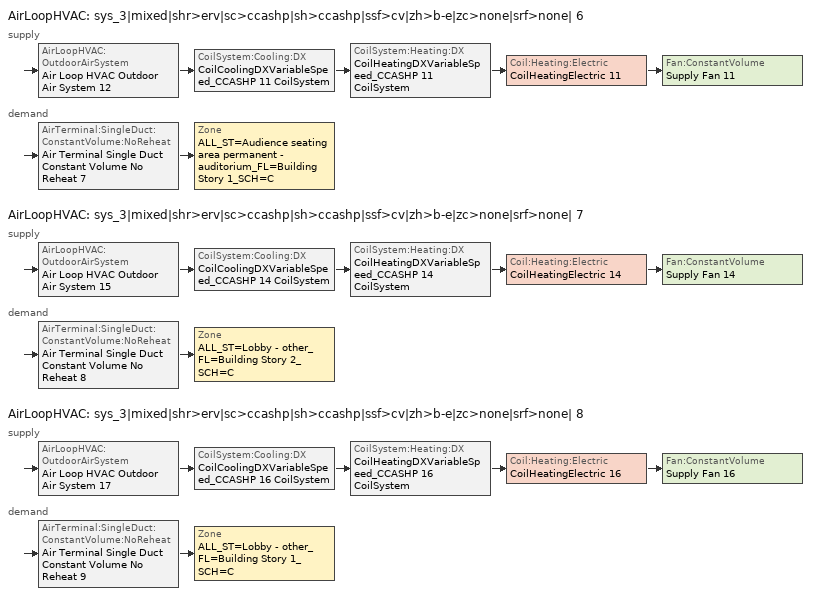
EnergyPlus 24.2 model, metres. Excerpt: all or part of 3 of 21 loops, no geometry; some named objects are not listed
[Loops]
AirLoopHVAC 'sys_3|mixed|shr>erv|sc>ccashp|sh>ccashp|ssf>cv|zh>b-e|zc>none|srf>none| 6'
 supply: AirLoopHVAC:OutdoorAirSystem 'Air Loop HVAC Outdoor Air System 12' > CoilSystem:Cooling:DX 'CoilCoolingDXVariableSpeed_CCASHP 11 CoilSystem' > CoilSystem:Heating:DX 'CoilHeatingDXVariableSpeed_CCASHP 11 CoilSystem' > Coil:Heating:Electric 'CoilHeatingElectric 11' > Fan:ConstantVolume 'Supply Fan 11'
 demand: AirTerminal:SingleDuct:ConstantVolume:NoReheat 'Air Terminal Single Duct Constant Volume No Reheat 7' > Zone 'ALL_ST=Audience seating area permanent - auditorium_FL=Building Story 1_SCH=C'
AirLoopHVAC 'sys_3|mixed|shr>erv|sc>ccashp|sh>ccashp|ssf>cv|zh>b-e|zc>none|srf>none| 7'
 supply: AirLoopHVAC:OutdoorAirSystem 'Air Loop HVAC Outdoor Air System 15' > CoilSystem:Cooling:DX 'CoilCoolingDXVariableSpeed_CCASHP 14 CoilSystem' > CoilSystem:Heating:DX 'CoilHeatingDXVariableSpeed_CCASHP 14 CoilSystem' > Coil:Heating:Electric 'CoilHeatingElectric 14' > Fan:ConstantVolume 'Supply Fan 14'
 demand: AirTerminal:SingleDuct:ConstantVolume:NoReheat 'Air Terminal Single Duct Constant Volume No Reheat 8' > Zone 'ALL_ST=Lobby - other_FL=Building Story 2_SCH=C'
AirLoopHVAC 'sys_3|mixed|shr>erv|sc>ccashp|sh>ccashp|ssf>cv|zh>b-e|zc>none|srf>none| 8'
 supply: AirLoopHVAC:OutdoorAirSystem 'Air Loop HVAC Outdoor Air System 17' > CoilSystem:Cooling:DX 'CoilCoolingDXVariableSpeed_CCASHP 16 CoilSystem' > CoilSystem:Heating:DX 'CoilHeatingDXVariableSpeed_CCASHP 16 CoilSystem' > Coil:Heating:Electric 'CoilHeatingElectric 16' > Fan:ConstantVolume 'Supply Fan 16'
 demand: AirTerminal:SingleDuct:ConstantVolume:NoReheat 'Air Terminal Single Duct Constant Volume No Reheat 9' > Zone 'ALL_ST=Lobby - other_FL=Building Story 1_SCH=C'
[ZoneControl:Thermostat] Temperature Difference Between Cutout And Setpoint {deltaC}=0
Name | Zone or ZoneList | Control Type Schedule | Control 1
ALL_ST=Audience seating area permanent - auditorium_FL=Building Story 1_SCH=C Thermostat | ALL_ST=Audience seating area permanent - auditorium_FL=Building Story 1_SCH=C | ALL_ST=Audience seating area permanent - auditorium_FL=Building Story 1_SCH=C Thermostat Schedule | Space Function Audience seating area permanent - auditorium Thermostat 3
ALL_ST=Lobby - other_FL=Building Story 1_SCH=C Thermostat | ALL_ST=Lobby - other_FL=Building Story 1_SCH=C | ALL_ST=Lobby - other_FL=Building Story 1_SCH=C Thermostat Schedule | Space Function Lobby - other Thermostat 6
ALL_ST=Lobby - other_FL=Building Story 2_SCH=C Thermostat | ALL_ST=Lobby - other_FL=Building Story 2_SCH=C | ALL_ST=Lobby - other_FL=Building Story 2_SCH=C Thermostat Schedule | Space Function Lobby - other Thermostat 5
[ThermostatSetpoint:DualSetpoint] Heating Setpoint Temperature Schedule=NECB-C-Thermostat Setpoint-Heating; Cooling Setpoint Temperature Schedule=NECB-C-Thermostat Setpoint-Cooling
Space Function Audience seating area permanent - auditorium Thermostat 3; Space Function Lobby - other Thermostat 6; Space Function Lobby - other Thermostat 5
[AirTerminal:SingleDuct:ConstantVolume:NoReheat] Availability Schedule=Always On Discrete; Maximum Air Flow Rate {m3/s}=AutoSize
Air Terminal Single Duct Constant Volume No Reheat 7; Air Terminal Single Duct Constant Volume No Reheat 9; Air Terminal Single Duct Constant Volume No Reheat 8
[ZoneHVAC:Baseboard:Convective:Electric] Availability Schedule=Always On Discrete; Heating Design Capacity {W}=Autosize; Efficiency=1
ZoneHVACBaseboardConvectiveElectric 21; ZoneHVACBaseboardConvectiveElectric 32; ZoneHVACBaseboardConvectiveElectric 28
[Zone equipment]
ALL_ST=Audience seating area permanent - auditorium_FL=Building Story 1_SCH=C: Air Terminal Single Duct Constant Volume No Reheat 7, ZoneHVACBaseboardConvectiveElectric 21
ALL_ST=Lobby - other_FL=Building Story 1_SCH=C: Air Terminal Single Duct Constant Volume No Reheat 9, ZoneHVACBaseboardConvectiveElectric 32
ALL_ST=Lobby - other_FL=Building Story 2_SCH=C: Air Terminal Single Duct Constant Volume No Reheat 8, ZoneHVACBaseboardConvectiveElectric 28
[Sizing:Zone] Zone Cooling Design Supply Air Temperature Input Method=TemperatureDifference; Zone Cooling Design Supply Air Temperature {C}=13; Zone Cooling Design Supply Air Temperature Difference {deltaC}=11; Zone Heating Design Supply Air Temperature Input Method=TemperatureDifference; Zone Heating Design Supply Air Temperature {C}=43; Zone Heating Design Supply Air Temperature Difference {deltaC}=21; Zone Cooling Design Supply Air Humidity Ratio {kgWater/kgDryAir}=0.0085; Zone Heating Design Supply Air Humidity Ratio {kgWater/kgDryAir}=0.008; Zone Heating Sizing Factor=1.3; Zone Cooling Sizing Factor=1.1; Cooling Design Air Flow Method=DesignDay; Cooling Design Air Flow Rate {m3/s}=0; Cooling Minimum Air Flow per Zone Floor Area {m3/s-m2}=0.000762; Cooling Minimum Air Flow {m3/s}=0; Cooling Minimum Air Flow Fraction=0; Heating Design Air Flow Method=DesignDay; Heating Design Air Flow Rate {m3/s}=0; Heating Maximum Air Flow per Zone Floor Area {m3/s-m2}=0.002032; Heating Maximum Air Flow {m3/s}=0.141576; Heating Maximum Air Flow Fraction=0.3; Account for Dedicated Outdoor Air System=No; Zone Load Sizing Method=Sensible Load Only No Latent Load; Zone Latent Cooling Design Supply Air Humidity Ratio Input Method=HumidityRatioDifference; Zone Cooling Design Supply Air Humidity Ratio Difference {kgWater/kgDryAir}=0.005; Zone Latent Heating Design Supply Air Humidity Ratio Input Method=HumidityRatioDifference; Zone Humidification Design Supply Air Humidity Ratio Difference {kgWater/kgDryAir}=0.005; Type of Space Sum to Use=Coincident
Name | Design Specification Outdoor Air Object
ALL_ST=Audience seating area permanent - auditorium_FL=Building Story 1_SCH=C | ALL_ST=Audience seating area permanent - auditorium_FL=Building Story 1_SCH=C DSOA Space List
ALL_ST=Lobby - other_FL=Building Story 1_SCH=C | ALL_ST=Lobby - other_FL=Building Story 1_SCH=C DSOA Space List
ALL_ST=Lobby - other_FL=Building Story 2_SCH=C | ALL_ST=Lobby - other_FL=Building Story 2_SCH=C DSOA Space List
[Controller:MechanicalVentilation] Demand Controlled Ventilation=No; System Outdoor Air Method=ZoneSum
Name | Availability Schedule | Zone or ZoneList Name 1 | Design Specification Outdoor Air Object Name 1
Controller Mechanical Ventilation 12 | sys_3|mixed|shr>none|sc>ccashp|sh>ccashp|ssf>cv|zh>b-e|zc>none|srf>none| 6 Occ Sch | ALL_ST=Audience seating area permanent - auditorium_FL=Building Story 1_SCH=C | Space Function Audience seating area permanent - auditorium Ventilation
Controller Mechanical Ventilation 17 | sys_3|mixed|shr>none|sc>ccashp|sh>ccashp|ssf>cv|zh>b-e|zc>none|srf>none| 8 Occ Sch | ALL_ST=Lobby - other_FL=Building Story 1_SCH=C | Space Function Lobby - other Ventilation
Controller Mechanical Ventilation 15 | sys_3|mixed|shr>none|sc>ccashp|sh>ccashp|ssf>cv|zh>b-e|zc>none|srf>none| 7 Occ Sch | ALL_ST=Lobby - other_FL=Building Story 2_SCH=C | Space Function Lobby - other Ventilation
[DesignSpecification:OutdoorAir] Outdoor Air Method=Sum; Outdoor Air Flow per Zone Floor Area {m3/s-m2}=0.0003048; Outdoor Air Flow per Zone {m3/s}=0; Outdoor Air Flow Air Changes per Hour {1/hr}=0
Name | Outdoor Air Flow per Person {m3/s-person}
Space Function Audience seating area permanent - auditorium Ventilation | 0.0190431
Space Function Lobby - other Ventilation | 0.0380862
[DesignSpecification:OutdoorAir:SpaceList]
Name | Space Name 1 | Space Design Specification Outdoor Air Object Name 1
ALL_ST=Audience seating area permanent - auditorium_FL=Building Story 1_SCH=C DSOA Space List | Auditorium_ZN_1_FLR_1 | Space Function Audience seating area permanent - auditorium Ventilation
ALL_ST=Lobby - other_FL=Building Story 1_SCH=C DSOA Space List | Lobby_ZN_1_FLR_1 | Space Function Lobby - other Ventilation
ALL_ST=Lobby - other_FL=Building Story 2_SCH=C DSOA Space List | Lobby_ZN_1_FLR_2 | Space Function Lobby - other Ventilation
[Coil:Heating:Electric] Availability Schedule=Always On Discrete; Efficiency=1; Nominal Capacity {W}=Autosize
CoilHeatingElectric 11; CoilHeatingElectric 14; CoilHeatingElectric 16
[AirLoopHVAC] Design Supply Air Flow Rate {m3/s}=AutoSize; Design Return Air Flow Fraction of Supply Air Flow=1
sys_3|mixed|shr>erv|sc>ccashp|sh>ccashp|ssf>cv|zh>b-e|zc>none|srf>none| 6; sys_3|mixed|shr>erv|sc>ccashp|sh>ccashp|ssf>cv|zh>b-e|zc>none|srf>none| 7; sys_3|mixed|shr>erv|sc>ccashp|sh>ccashp|ssf>cv|zh>b-e|zc>none|srf>none| 8
[Sizing:System] Type of Load to Size On=Sensible; Design Outdoor Air Flow Rate {m3/s}=Autosize; Central Heating Maximum System Air Flow Ratio=1; Preheat Design Temperature {C}=7; Preheat Design Humidity Ratio {kgWater/kgDryAir}=0.008; Precool Design Temperature {C}=13; Precool Design Humidity Ratio {kgWater/kgDryAir}=0.008; Central Cooling Design Supply Air Temperature {C}=13; Central Heating Design Supply Air Temperature {C}=43; Type of Zone Sum to Use=NonCoincident; 100% Outdoor Air in Cooling=No; 100% Outdoor Air in Heating=No; Central Cooling Design Supply Air Humidity Ratio {kgWater/kgDryAir}=0.0085; Central Heating Design Supply Air Humidity Ratio {kgWater/kgDryAir}=0.008; Cooling Supply Air Flow Rate Method=DesignDay; Cooling Supply Air Flow Rate {m3/s}=0; Cooling Supply Air Flow Rate Per Floor Area {m3/s-m2}=0.00996765; Cooling Fraction of Autosized Cooling Supply Air Flow Rate=1; Cooling Supply Air Flow Rate Per Unit Cooling Capacity {m3/s-W}=3.94755e-05; Heating Supply Air Flow Rate Method=DesignDay; Heating Supply Air Flow Rate {m3/s}=0; Heating Supply Air Flow Rate Per Floor Area {m3/s-m2}=0.00996765; Heating Fraction of Autosized Heating Supply Air Flow Rate=1; Heating Fraction of Autosized Cooling Supply Air Flow Rate=1; Heating Supply Air Flow Rate Per Unit Heating Capacity {m3/s-W}=3.15882e-05; System Outdoor Air Method=ZoneSum; Zone Maximum Outdoor Air Fraction=1; Cooling Design Capacity Method=CoolingDesignCapacity; Cooling Design Capacity {W}=Autosize; Cooling Design Capacity Per Floor Area {W/m2}=234.7; Fraction of Autosized Cooling Design Capacity=1; Heating Design Capacity Method=HeatingDesignCapacity; Heating Design Capacity {W}=Autosize; Heating Design Capacity Per Floor Area {W/m2}=157; Fraction of Autosized Heating Design Capacity=1; Central Cooling Capacity Control Method=OnOff; Occupant Diversity=Autosize
sys_3|mixed|shr>erv|sc>ccashp|sh>ccashp|ssf>cv|zh>b-e|zc>none|srf>none| 6; sys_3|mixed|shr>erv|sc>ccashp|sh>ccashp|ssf>cv|zh>b-e|zc>none|srf>none| 7; sys_3|mixed|shr>erv|sc>ccashp|sh>ccashp|ssf>cv|zh>b-e|zc>none|srf>none| 8
[Controller:OutdoorAir] Minimum Outdoor Air Flow Rate {m3/s}=Autosize; Maximum Outdoor Air Flow Rate {m3/s}=Autosize; Economizer Control Action Type=ModulateFlow; Lockout Type=NoLockout; Minimum Limit Type=FixedMinimum; High Humidity Control=No; High Humidity Outdoor Air Flow Ratio=1; Control High Indoor Humidity Based on Outdoor Humidity Ratio=Yes; Heat Recovery Bypass Control Type=BypassWhenOAFlowGreaterThanMinimum; Economizer Operation Staging=InterlockedWithMechanicalCooling
Name | Economizer Control Type | Minimum Outdoor Air Schedule | Mechanical Ventilation Controller | Economizer Maximum Limit Dry-Bulb Temperature {C} | Economizer Maximum Limit Enthalpy {J/kg} | Economizer Minimum Limit Dry-Bulb Temperature {C}
Controller Outdoor Air 12 | DifferentialEnthalpy | sys_3|mixed|shr>none|sc>ccashp|sh>ccashp|ssf>cv|zh>b-e|zc>none|srf>none| 6 Occ Sch | Controller Mechanical Ventilation 12
Controller Outdoor Air 15 | DifferentialEnthalpy | sys_3|mixed|shr>none|sc>ccashp|sh>ccashp|ssf>cv|zh>b-e|zc>none|srf>none| 7 Occ Sch | Controller Mechanical Ventilation 15
Controller Outdoor Air 17 | NoEconomizer | sys_3|mixed|shr>none|sc>ccashp|sh>ccashp|ssf>cv|zh>b-e|zc>none|srf>none| 8 Occ Sch | Controller Mechanical Ventilation 17 | 28 | 64000 | -100
[HeatExchanger:AirToAir:SensibleAndLatent] Availability Schedule=Always On Discrete; Nominal Supply Air Flow Rate {m3/s}=Autosize; Sensible Effectiveness at 100% Heating Air Flow=0.5; Latent Effectiveness at 100% Heating Air Flow=0.5; Sensible Effectiveness at 100% Cooling Air Flow=0.5; Latent Effectiveness at 100% Cooling Air Flow=0.5; Supply Air Outlet Temperature Control=Yes; Heat Exchanger Type=Rotary; Frost Control Type=ExhaustOnly; Threshold Temperature {C}=-23.3; Initial Defrost Time Fraction=0.167; Rate of Defrost Time Fraction Increase {1/K}=1.44; Economizer Lockout=Yes
Name | Nominal Electric Power {W} | Sensible Effectiveness of Heating Air Flow Curve | Latent Effectiveness of Heating Air Flow Curve | Sensible Effectiveness of Cooling Air Flow Curve | Latent Effectiveness of Cooling Air Flow Curve
sys_3|mixed|shr>none|sc>ccashp|sh>ccashp|ssf>cv|zh>b-e|zc>none|srf>none| 6 ERV | 2966.94 | sys_3|mixed|shr>none|sc>ccashp|sh>ccashp|ssf>cv|zh>b-e|zc>none|srf>none| 6 ERV_SensHeatEff 1 | sys_3|mixed|shr>none|sc>ccashp|sh>ccashp|ssf>cv|zh>b-e|zc>none|srf>none| 6 ERV_LatHeatEff 1 | sys_3|mixed|shr>none|sc>ccashp|sh>ccashp|ssf>cv|zh>b-e|zc>none|srf>none| 6 ERV_SensCoolEff 1 | sys_3|mixed|shr>none|sc>ccashp|sh>ccashp|ssf>cv|zh>b-e|zc>none|srf>none| 6 ERV_LatCoolEff 1
sys_3|mixed|shr>none|sc>ccashp|sh>ccashp|ssf>cv|zh>b-e|zc>none|srf>none| 7 ERV | 669.997 | sys_3|mixed|shr>none|sc>ccashp|sh>ccashp|ssf>cv|zh>b-e|zc>none|srf>none| 7 ERV_SensHeatEff 1 | sys_3|mixed|shr>none|sc>ccashp|sh>ccashp|ssf>cv|zh>b-e|zc>none|srf>none| 7 ERV_LatHeatEff 1 | sys_3|mixed|shr>none|sc>ccashp|sh>ccashp|ssf>cv|zh>b-e|zc>none|srf>none| 7 ERV_SensCoolEff 1 | sys_3|mixed|shr>none|sc>ccashp|sh>ccashp|ssf>cv|zh>b-e|zc>none|srf>none| 7 ERV_LatCoolEff 1
sys_3|mixed|shr>none|sc>ccashp|sh>ccashp|ssf>cv|zh>b-e|zc>none|srf>none| 8 ERV | 669.997 | sys_3|mixed|shr>none|sc>ccashp|sh>ccashp|ssf>cv|zh>b-e|zc>none|srf>none| 8 ERV_SensHeatEff 1 | sys_3|mixed|shr>none|sc>ccashp|sh>ccashp|ssf>cv|zh>b-e|zc>none|srf>none| 8 ERV_LatHeatEff 1 | sys_3|mixed|shr>none|sc>ccashp|sh>ccashp|ssf>cv|zh>b-e|zc>none|srf>none| 8 ERV_SensCoolEff 1 | sys_3|mixed|shr>none|sc>ccashp|sh>ccashp|ssf>cv|zh>b-e|zc>none|srf>none| 8 ERV_LatCoolEff 1
[SetpointManager:OutdoorAirPretreat] Control Variable=Temperature; Minimum Setpoint Temperature {C}=-99; Maximum Setpoint Temperature {C}=99; Minimum Setpoint Humidity Ratio {kgWater/kgDryAir}=1e-05; Maximum Setpoint Humidity Ratio {kgWater/kgDryAir}=1
Name | Setpoint Node or NodeList
Setpoint Manager Outdoor Air Pretreat 7 | sys_3|mixed|shr>none|sc>ccashp|sh>ccashp|ssf>cv|zh>b-e|zc>none|srf>none| 6 ERV Primary Outlet Air Node
Setpoint Manager Outdoor Air Pretreat 8 | sys_3|mixed|shr>none|sc>ccashp|sh>ccashp|ssf>cv|zh>b-e|zc>none|srf>none| 7 ERV Primary Outlet Air Node
Setpoint Manager Outdoor Air Pretreat 9 | sys_3|mixed|shr>none|sc>ccashp|sh>ccashp|ssf>cv|zh>b-e|zc>none|srf>none| 8 ERV Primary Outlet Air Node
[SetpointManager:MixedAir] Control Variable=Temperature
Name | Setpoint Node or NodeList
sys_3|mixed|shr>erv|sc>ccashp|sh>ccashp|ssf>cv|zh>b-e|zc>none|srf>none| 6 Mixed Air Node OS Default SPM | sys_3|mixed|shr>erv|sc>ccashp|sh>ccashp|ssf>cv|zh>b-e|zc>none|srf>none| 6 Mixed Air Node
CoilCoolingDXVariableSpeed_CCASHP 11 Outlet Air Node OS Default SPM | CoilCoolingDXVariableSpeed_CCASHP 11 Outlet Air Node
CoilHeatingDXVariableSpeed_CCASHP 11 Outlet Air Node OS Default SPM | CoilHeatingDXVariableSpeed_CCASHP 11 Outlet Air Node
CoilHeatingElectric 11 Outlet Air Node OS Default SPM | CoilHeatingElectric 11 Outlet Air Node
sys_3|mixed|shr>erv|sc>ccashp|sh>ccashp|ssf>cv|zh>b-e|zc>none|srf>none| 7 Mixed Air Node OS Default SPM | sys_3|mixed|shr>erv|sc>ccashp|sh>ccashp|ssf>cv|zh>b-e|zc>none|srf>none| 7 Mixed Air Node
CoilCoolingDXVariableSpeed_CCASHP 14 Outlet Air Node OS Default SPM | CoilCoolingDXVariableSpeed_CCASHP 14 Outlet Air Node
CoilHeatingDXVariableSpeed_CCASHP 14 Outlet Air Node OS Default SPM | CoilHeatingDXVariableSpeed_CCASHP 14 Outlet Air Node
CoilHeatingElectric 14 Outlet Air Node OS Default SPM | CoilHeatingElectric 14 Outlet Air Node
sys_3|mixed|shr>erv|sc>ccashp|sh>ccashp|ssf>cv|zh>b-e|zc>none|srf>none| 8 Mixed Air Node OS Default SPM | sys_3|mixed|shr>erv|sc>ccashp|sh>ccashp|ssf>cv|zh>b-e|zc>none|srf>none| 8 Mixed Air Node
CoilCoolingDXVariableSpeed_CCASHP 16 Outlet Air Node OS Default SPM | CoilCoolingDXVariableSpeed_CCASHP 16 Outlet Air Node
CoilHeatingDXVariableSpeed_CCASHP 16 Outlet Air Node OS Default SPM | CoilHeatingDXVariableSpeed_CCASHP 16 Outlet Air Node
CoilHeatingElectric 16 Outlet Air Node OS Default SPM | CoilHeatingElectric 16 Outlet Air Node
[CoilSystem:Cooling:DX]
Name | Cooling Coil
CoilCoolingDXVariableSpeed_CCASHP 11 CoilSystem | CoilCoolingDXVariableSpeed_CCASHP 11
CoilCoolingDXVariableSpeed_CCASHP 14 CoilSystem | CoilCoolingDXVariableSpeed_CCASHP 14
CoilCoolingDXVariableSpeed_CCASHP 16 CoilSystem | CoilCoolingDXVariableSpeed_CCASHP 16
[Coil:Cooling:DX:VariableSpeed] Number of Speeds=1; Nominal Speed Level=1; Rated Air Flow Rate At Selected Nominal Speed Level {m3/s}=AutoSize; Nominal Time for Condensate to Begin Leaving the Coil {s}=0; Initial Moisture Evaporation Rate Divided by Steady-State AC Latent Capacity=0; Maximum Cycling Rate {cycles/hr}=2.5; Latent Capacity Time Constant {s}=60; Fan Delay Time {s}=60; Energy Part Load Fraction Curve=Mitsubishi Hyper Heating VRF Outdoor Unit CPLFFPLR curve; Condenser Type=AirCooled; Evaporative Condenser Pump Rated Power Consumption {W}=0; Crankcase Heater Capacity {W}=1e-06; Maximum Outdoor Dry-Bulb Temperature for Crankcase Heater Operation {C}=10; Minimum Outdoor Dry-Bulb Temperature for Compressor Operation {C}=-25; Basin Heater Capacity {W/K}=0; Basin Heater Setpoint Temperature {C}=2; Speed Reference Unit Gross Rated Total Cooling Capacity 1 {W}=8914.19; Speed Reference Unit Gross Rated Sensible Heat Ratio 1=0.79; Speed Reference Unit Rated Air Flow Rate 1 {m3/s}=0.944; Speed Rated Evaporator Fan Power Per Volume Flow Rate 2017 1 {W/(m3/s)}=773.3; Speed Rated Evaporator Fan Power Per Volume Flow Rate 2023 1 {W/(m3/s)}=934.4; Speed Total Cooling Capacity Function of Temperature Curve Name 1=Mitsubishi Hyper Heating VRF Outdoor Unit CCAPFT curve; Speed Total Cooling Capacity Function of Air Flow Fraction Curve Name 1=Mitsubishi Hyper Heating VRF Outdoor Unit CCAPFFF curve; Speed Energy Input Ratio Function of Temperature Curve Name 1=Mitsubishi Hyper Heating VRF Outdoor Unit CEIRFT curve; Speed Energy Input Ratio Function of Air Flow Fraction Curve Name 1=Mitsubishi Hyper Heating VRF Outdoor Unit CEIRFFF curve
Name | Gross Rated Total Cooling Capacity At Selected Nominal Speed Level {W} | Speed Reference Unit Gross Rated Cooling COP 1 {W/W}
CoilCoolingDXVariableSpeed_CCASHP 11 | 193873 | 3.76
CoilCoolingDXVariableSpeed_CCASHP 14 | 42219.8 | 4.28
CoilCoolingDXVariableSpeed_CCASHP 16 | 32822.5 | 4.35
[CoilSystem:Heating:DX]
Name | Heating Coil
CoilHeatingDXVariableSpeed_CCASHP 11 CoilSystem | CoilHeatingDXVariableSpeed_CCASHP 11
CoilHeatingDXVariableSpeed_CCASHP 14 CoilSystem | CoilHeatingDXVariableSpeed_CCASHP 14
CoilHeatingDXVariableSpeed_CCASHP 16 CoilSystem | CoilHeatingDXVariableSpeed_CCASHP 16
[Coil:Heating:DX:VariableSpeed] Number of Speeds=1; Nominal Speed Level=1; Rated Air Flow Rate At Selected Nominal Speed Level {m3/s}=AutoSize; Energy Part Load Fraction Curve=Mitsubishi Hyper Heating VRF Outdoor Unit HPLFFPLR curve; Defrost Energy Input Ratio Function of Temperature Curve=Mitsubishi Hyper Heating VRF Outdoor Unit Defrost HEIRFT curve; Minimum Outdoor Dry-Bulb Temperature for Compressor Operation {C}=-25; Maximum Outdoor Dry-Bulb Temperature for Defrost Operation {C}=5; Crankcase Heater Capacity {W}=1e-06; Maximum Outdoor Dry-Bulb Temperature for Crankcase Heater Operation {C}=10; Defrost Strategy=ReverseCycle; Defrost Control=OnDemand; Defrost Time Period Fraction=0.166667; Resistive Defrost Heater Capacity {W}=AutoSize; Speed Reference Unit Gross Rated Heating Capacity 1 {W}=9124.85; Speed Reference Unit Rated Air Flow Rate 1 {m3/s}=0.653; Speed Rated Supply Air Fan Power Per Volume Flow Rate 2017 1 {W/(m3/s)}=773.3; Speed Rated Supply Air Fan Power Per Volume Flow Rate 2023 1 {W/(m3/s)}=934.4; Speed Heating Capacity Function of Temperature Curve Name 1=Mitsubishi Hyper Heating VRF Outdoor Unit HCAPFT curve; Speed Total  Heating Capacity Function of Air Flow Fraction Curve Name 1=Mitsubishi Hyper Heating VRF Outdoor Unit HCAPFFF curve; Speed Energy Input Ratio Function of Temperature Curve Name 1=Mitsubishi Hyper Heating VRF Outdoor Unit HEIRFT curve; Speed Energy Input Ratio Function of Air Flow Fraction Curve Name 1=Mitsubishi Hyper Heating VRF Outdoor Unit HEIRFFF curve
Name | Rated Heating Capacity At Selected Nominal Speed Level {W} | Speed Reference Unit Gross Rated Heating COP 1 {W/W}
CoilHeatingDXVariableSpeed_CCASHP 11 | 193873 | 4.50043
CoilHeatingDXVariableSpeed_CCASHP 14 | 42219.8 | 4.59328
CoilHeatingDXVariableSpeed_CCASHP 16 | 32822.5 | 4.7673
[Fan:ConstantVolume] Fan Total Efficiency=0.39975; Pressure Rise {Pa}=640; Maximum Flow Rate {m3/s}=AutoSize; Motor Efficiency=0.615; Motor In Airstream Fraction=1
Name | Availability Schedule
Supply Fan 11 | sys_3|mixed|shr>none|sc>ccashp|sh>ccashp|ssf>cv|zh>b-e|zc>none|srf>none| 6 Occ Sch
Supply Fan 14 | sys_3|mixed|shr>none|sc>ccashp|sh>ccashp|ssf>cv|zh>b-e|zc>none|srf>none| 7 Occ Sch
Supply Fan 16 | sys_3|mixed|shr>none|sc>ccashp|sh>ccashp|ssf>cv|zh>b-e|zc>none|srf>none| 8 Occ Sch
[SetpointManager:SingleZone:Reheat] Control Variable=Temperature; Minimum Supply Air Temperature {C}=13; Maximum Supply Air Temperature {C}=43
Name | Control Zone | Setpoint Node or NodeList
Setpoint Manager Single Zone Reheat 7 | ALL_ST=Audience seating area permanent - auditorium_FL=Building Story 1_SCH=C | sys_3|mixed|shr>erv|sc>ccashp|sh>ccashp|ssf>cv|zh>b-e|zc>none|srf>none| 6 Supply Outlet Node
Setpoint Manager Single Zone Reheat 8 | ALL_ST=Lobby - other_FL=Building Story 2_SCH=C | sys_3|mixed|shr>erv|sc>ccashp|sh>ccashp|ssf>cv|zh>b-e|zc>none|srf>none| 7 Supply Outlet Node
Setpoint Manager Single Zone Reheat 9 | ALL_ST=Lobby - other_FL=Building Story 1_SCH=C | sys_3|mixed|shr>erv|sc>ccashp|sh>ccashp|ssf>cv|zh>b-e|zc>none|srf>none| 8 Supply Outlet Node
[EnergyManagementSystem:Program]
ems_sys_3_mixed_shr_none_sc_ccashp_sh_ccashp_ssf_vv_zh_b_e_zc_none_srf_vv__3_OptimumStartProg0: IF DaylightSavings==0 && DayOfWeek>1 && Hour==5 && OAT_5<23.9 && OAT_5>1.7; SET ems_sys_3_mixed_shr_none_sc_ccashp_sh_ccashp_ssf_vv_zh_b_e_zc_none_srf_vv__3_ClgSch0 = 29.4; SET ems_sys_3_mixed_shr_none_sc_ccashp_sh_ccashp_ssf_vv_zh_b_e_zc_none_srf_vv__3_HtgSch0 = 15.6; ELSEIF DaylightSavings==0 && DayOfWeek==1 && Hour==7 && OAT_5<23.9 && OAT_5>1.7; SET ems_sys_3_mixed_shr_none_sc_ccashp_sh_ccashp_ssf_vv_zh_b_e_zc_none_srf_vv__3_ClgSch0 = 29.4; SET ems_sys_3_mixed_shr_none_sc_ccashp_sh_ccashp_ssf_vv_zh_b_e_zc_none_srf_vv__3_HtgSch0 = 15.6; ELSEIF DaylightSavings==1 && DayOfWeek>1 && Hour==4 && OAT_5<23.9 && OAT_5>1.7; SET ems_sys_3_mixed_shr_none_sc_ccashp_sh_ccashp_ssf_vv_zh_b_e_zc_none_srf_vv__3_ClgSch0 = 29.4; SET ems_sys_3_mixed_shr_none_sc_ccashp_sh_ccashp_ssf_vv_zh_b_e_zc_none_srf_vv__3_HtgSch0 = 15.6; ELSEIF DaylightSavings==1 && DayOfWeek==1 && Hour==6 && OAT_5<23.9 && OAT_5>1.7; SET ems_sys_3_mixed_shr_none_sc_ccashp_sh_ccashp_ssf_vv_zh_b_e_zc_none_srf_vv__3_ClgSch0 = 29.4; SET ems_sys_3_mixed_shr_none_sc_ccashp_sh_ccashp_ssf_vv_zh_b_e_zc_none_srf_vv__3_HtgSch0 = 15.6; ELSE; SET ems_sys_3_mixed_shr_none_sc_ccashp_sh_ccashp_ssf_vv_zh_b_e_zc_none_srf_vv__3_ClgSch0 = NULL; SET ems_sys_3_mixed_shr_none_sc_ccashp_sh_ccashp_ssf_vv_zh_b_e_zc_none_srf_vv__3_HtgSch0 = NULL; ENDIF
ems_sys_3_mixed_shr_none_sc_ccashp_sh_ccashp_ssf_vv_zh_b_e_zc_none_srf_vv__6_OptimumStartProg0: IF DaylightSavings==0 && DayOfWeek>1 && Hour==5 && OAT_6<23.9 && OAT_6>1.7; SET ems_sys_3_mixed_shr_none_sc_ccashp_sh_ccashp_ssf_vv_zh_b_e_zc_none_srf_vv__6_ClgSch0 = 29.4; SET ems_sys_3_mixed_shr_none_sc_ccashp_sh_ccashp_ssf_vv_zh_b_e_zc_none_srf_vv__6_HtgSch0 = 15.6; ELSEIF DaylightSavings==0 && DayOfWeek==1 && Hour==7 && OAT_6<23.9 && OAT_6>1.7; SET ems_sys_3_mixed_shr_none_sc_ccashp_sh_ccashp_ssf_vv_zh_b_e_zc_none_srf_vv__6_ClgSch0 = 29.4; SET ems_sys_3_mixed_shr_none_sc_ccashp_sh_ccashp_ssf_vv_zh_b_e_zc_none_srf_vv__6_HtgSch0 = 15.6; ELSEIF DaylightSavings==1 && DayOfWeek>1 && Hour==4 && OAT_6<23.9 && OAT_6>1.7; SET ems_sys_3_mixed_shr_none_sc_ccashp_sh_ccashp_ssf_vv_zh_b_e_zc_none_srf_vv__6_ClgSch0 = 29.4; SET ems_sys_3_mixed_shr_none_sc_ccashp_sh_ccashp_ssf_vv_zh_b_e_zc_none_srf_vv__6_HtgSch0 = 15.6; ELSEIF DaylightSavings==1 && DayOfWeek==1 && Hour==6 && OAT_6<23.9 && OAT_6>1.7; SET ems_sys_3_mixed_shr_none_sc_ccashp_sh_ccashp_ssf_vv_zh_b_e_zc_none_srf_vv__6_ClgSch0 = 29.4; SET ems_sys_3_mixed_shr_none_sc_ccashp_sh_ccashp_ssf_vv_zh_b_e_zc_none_srf_vv__6_HtgSch0 = 15.6; ELSE; SET ems_sys_3_mixed_shr_none_sc_ccashp_sh_ccashp_ssf_vv_zh_b_e_zc_none_srf_vv__6_ClgSch0 = NULL; SET ems_sys_3_mixed_shr_none_sc_ccashp_sh_ccashp_ssf_vv_zh_b_e_zc_none_srf_vv__6_HtgSch0 = NULL; ENDIF
ems_sys_3_mixed_shr_none_sc_ccashp_sh_ccashp_ssf_vv_zh_b_e_zc_none_srf_vv__7_OptimumStartProg0: IF DaylightSavings==0 && DayOfWeek>1 && Hour==5 && OAT_7<23.9 && OAT_7>1.7; SET ems_sys_3_mixed_shr_none_sc_ccashp_sh_ccashp_ssf_vv_zh_b_e_zc_none_srf_vv__7_ClgSch0 = 29.4; SET ems_sys_3_mixed_shr_none_sc_ccashp_sh_ccashp_ssf_vv_zh_b_e_zc_none_srf_vv__7_HtgSch0 = 15.6; ELSEIF DaylightSavings==0 && DayOfWeek==1 && Hour==7 && OAT_7<23.9 && OAT_7>1.7; SET ems_sys_3_mixed_shr_none_sc_ccashp_sh_ccashp_ssf_vv_zh_b_e_zc_none_srf_vv__7_ClgSch0 = 29.4; SET ems_sys_3_mixed_shr_none_sc_ccashp_sh_ccashp_ssf_vv_zh_b_e_zc_none_srf_vv__7_HtgSch0 = 15.6; ELSEIF DaylightSavings==1 && DayOfWeek>1 && Hour==4 && OAT_7<23.9 && OAT_7>1.7; SET ems_sys_3_mixed_shr_none_sc_ccashp_sh_ccashp_ssf_vv_zh_b_e_zc_none_srf_vv__7_ClgSch0 = 29.4; SET ems_sys_3_mixed_shr_none_sc_ccashp_sh_ccashp_ssf_vv_zh_b_e_zc_none_srf_vv__7_HtgSch0 = 15.6; ELSEIF DaylightSavings==1 && DayOfWeek==1 && Hour==6 && OAT_7<23.9 && OAT_7>1.7; SET ems_sys_3_mixed_shr_none_sc_ccashp_sh_ccashp_ssf_vv_zh_b_e_zc_none_srf_vv__7_ClgSch0 = 29.4; SET ems_sys_3_mixed_shr_none_sc_ccashp_sh_ccashp_ssf_vv_zh_b_e_zc_none_srf_vv__7_HtgSch0 = 15.6; ELSE; SET ems_sys_3_mixed_shr_none_sc_ccashp_sh_ccashp_ssf_vv_zh_b_e_zc_none_srf_vv__7_ClgSch0 = NULL; SET ems_sys_3_mixed_shr_none_sc_ccashp_sh_ccashp_ssf_vv_zh_b_e_zc_none_srf_vv__7_HtgSch0 = NULL; ENDIF
ems_sys_3_mixed_shr_none_sc_ccashp_sh_ccashp_ssf_vv_zh_b_e_zc_none_srf_vv__OptimumStartProg0: IF DaylightSavings==0 && DayOfWeek>1 && Hour==5 && OAT_4<23.9 && OAT_4>1.7; SET ems_sys_3_mixed_shr_none_sc_ccashp_sh_ccashp_ssf_vv_zh_b_e_zc_none_srf_vv__ClgSch0 = 29.4; SET ems_sys_3_mixed_shr_none_sc_ccashp_sh_ccashp_ssf_vv_zh_b_e_zc_none_srf_vv__HtgSch0 = 15.6; ELSEIF DaylightSavings==0 && DayOfWeek==1 && Hour==7 && OAT_4<23.9 && OAT_4>1.7; SET ems_sys_3_mixed_shr_none_sc_ccashp_sh_ccashp_ssf_vv_zh_b_e_zc_none_srf_vv__ClgSch0 = 29.4; SET ems_sys_3_mixed_shr_none_sc_ccashp_sh_ccashp_ssf_vv_zh_b_e_zc_none_srf_vv__HtgSch0 = 15.6; ELSEIF DaylightSavings==1 && DayOfWeek>1 && Hour==4 && OAT_4<23.9 && OAT_4>1.7; SET ems_sys_3_mixed_shr_none_sc_ccashp_sh_ccashp_ssf_vv_zh_b_e_zc_none_srf_vv__ClgSch0 = 29.4; SET ems_sys_3_mixed_shr_none_sc_ccashp_sh_ccashp_ssf_vv_zh_b_e_zc_none_srf_vv__HtgSch0 = 15.6; ELSEIF DaylightSavings==1 && DayOfWeek==1 && Hour==6 && OAT_4<23.9 && OAT_4>1.7; SET ems_sys_3_mixed_shr_none_sc_ccashp_sh_ccashp_ssf_vv_zh_b_e_zc_none_srf_vv__ClgSch0 = 29.4; SET ems_sys_3_mixed_shr_none_sc_ccashp_sh_ccashp_ssf_vv_zh_b_e_zc_none_srf_vv__HtgSch0 = 15.6; ELSE; SET ems_sys_3_mixed_shr_none_sc_ccashp_sh_ccashp_ssf_vv_zh_b_e_zc_none_srf_vv__ClgSch0 = NULL; SET ems_sys_3_mixed_shr_none_sc_ccashp_sh_ccashp_ssf_vv_zh_b_e_zc_none_srf_vv__HtgSch0 = NULL; ENDIF
ems_sys_4_mixed_shr_none_sc_ccashp_sh_ccashp_ssf_cv_zh_b_e_zc_none_srf_none__1_OptimumStartProg0: IF DaylightSavings==0 && DayOfWeek>1 && Hour==5 && OAT_8<23.9 && OAT_8>1.7; SET ems_sys_4_mixed_shr_none_sc_ccashp_sh_ccashp_ssf_cv_zh_b_e_zc_none_srf_none__1_ClgSch0 = 29.4; SET ems_sys_4_mixed_shr_none_sc_ccashp_sh_ccashp_ssf_cv_zh_b_e_zc_none_srf_none__1_HtgSch0 = 15.6; ELSEIF DaylightSavings==0 && DayOfWeek==1 && Hour==7 && OAT_8<23.9 && OAT_8>1.7; SET ems_sys_4_mixed_shr_none_sc_ccashp_sh_ccashp_ssf_cv_zh_b_e_zc_none_srf_none__1_ClgSch0 = 29.4; SET ems_sys_4_mixed_shr_none_sc_ccashp_sh_ccashp_ssf_cv_zh_b_e_zc_none_srf_none__1_HtgSch0 = 15.6; ELSEIF DaylightSavings==1 && DayOfWeek>1 && Hour==4 && OAT_8<23.9 && OAT_8>1.7; SET ems_sys_4_mixed_shr_none_sc_ccashp_sh_ccashp_ssf_cv_zh_b_e_zc_none_srf_none__1_ClgSch0 = 29.4; SET ems_sys_4_mixed_shr_none_sc_ccashp_sh_ccashp_ssf_cv_zh_b_e_zc_none_srf_none__1_HtgSch0 = 15.6; ELSEIF DaylightSavings==1 && DayOfWeek==1 && Hour==6 && OAT_8<23.9 && OAT_8>1.7; SET ems_sys_4_mixed_shr_none_sc_ccashp_sh_ccashp_ssf_cv_zh_b_e_zc_none_srf_none__1_ClgSch0 = 29.4; SET ems_sys_4_mixed_shr_none_sc_ccashp_sh_ccashp_ssf_cv_zh_b_e_zc_none_srf_none__1_HtgSch0 = 15.6; ELSE; SET ems_sys_4_mixed_shr_none_sc_ccashp_sh_ccashp_ssf_cv_zh_b_e_zc_none_srf_none__1_ClgSch0 = NULL; SET ems_sys_4_mixed_shr_none_sc_ccashp_sh_ccashp_ssf_cv_zh_b_e_zc_none_srf_none__1_HtgSch0 = NULL; ENDIF
[EnergyManagementSystem:ProgramCallingManager]
ems_sys_3_mixed_shr_none_sc_ccashp_sh_ccashp_ssf_cv_zh_b_e_zc_none_srf_none__2_OptimumStartCallingManager0: BeginTimestepBeforePredictor; ems_sys_3_mixed_shr_none_sc_ccashp_sh_ccashp_ssf_cv_zh_b_e_zc_none_srf_none__2_OptimumStartProg0
ems_sys_3_mixed_shr_none_sc_ccashp_sh_ccashp_ssf_cv_zh_b_e_zc_none_srf_none__3_OptimumStartCallingManager0: BeginTimestepBeforePredictor; ems_sys_3_mixed_shr_none_sc_ccashp_sh_ccashp_ssf_cv_zh_b_e_zc_none_srf_none__3_OptimumStartProg0
ems_sys_3_mixed_shr_none_sc_ccashp_sh_ccashp_ssf_cv_zh_b_e_zc_none_srf_none__5_OptimumStartCallingManager0: BeginTimestepBeforePredictor; ems_sys_3_mixed_shr_none_sc_ccashp_sh_ccashp_ssf_cv_zh_b_e_zc_none_srf_none__5_OptimumStartProg0
ems_sys_3_mixed_shr_none_sc_ccashp_sh_ccashp_ssf_cv_zh_b_e_zc_none_srf_none__6_OptimumStartCallingManager0: BeginTimestepBeforePredictor; ems_sys_3_mixed_shr_none_sc_ccashp_sh_ccashp_ssf_cv_zh_b_e_zc_none_srf_none__6_OptimumStartProg0
ems_sys_3_mixed_shr_none_sc_ccashp_sh_ccashp_ssf_vv_zh_b_e_zc_none_srf_vv__3_OptimumStartCallingManager0: BeginTimestepBeforePredictor; ems_sys_3_mixed_shr_none_sc_ccashp_sh_ccashp_ssf_vv_zh_b_e_zc_none_srf_vv__3_OptimumStartProg0
ems_sys_3_mixed_shr_none_sc_ccashp_sh_ccashp_ssf_vv_zh_b_e_zc_none_srf_vv__6_OptimumStartCallingManager0: BeginTimestepBeforePredictor; ems_sys_3_mixed_shr_none_sc_ccashp_sh_ccashp_ssf_vv_zh_b_e_zc_none_srf_vv__6_OptimumStartProg0
ems_sys_3_mixed_shr_none_sc_ccashp_sh_ccashp_ssf_vv_zh_b_e_zc_none_srf_vv__7_OptimumStartCallingManager0: BeginTimestepBeforePredictor; ems_sys_3_mixed_shr_none_sc_ccashp_sh_ccashp_ssf_vv_zh_b_e_zc_none_srf_vv__7_OptimumStartProg0
ems_sys_3_mixed_shr_none_sc_ccashp_sh_ccashp_ssf_vv_zh_b_e_zc_none_srf_vv__OptimumStartCallingManager0: BeginTimestepBeforePredictor; ems_sys_3_mixed_shr_none_sc_ccashp_sh_ccashp_ssf_vv_zh_b_e_zc_none_srf_vv__OptimumStartProg0
ems_sys_4_mixed_shr_none_sc_ccashp_sh_ccashp_ssf_cv_zh_b_e_zc_none_srf_none__1_OptimumStartCallingManager0: BeginTimestepBeforePredictor; ems_sys_4_mixed_shr_none_sc_ccashp_sh_ccashp_ssf_cv_zh_b_e_zc_none_srf_none__1_OptimumStartProg0
[Schedule:Day:Interval]
NECB-C-Thermostat Setpoint-Heating Sun|Hol Day: No, 09:00, 18, 10:00, 20, 19:00, 22, 24:00, 18
NECB-C-Thermostat Setpoint-Heating Default|Wkdy Day; NECB-C-Thermostat Setpoint-Heating Sat Day; NECB-C-Thermostat Setpoint-Heating Default: No, 07:00, 18, 08:00, 20, 21:00, 22, 24:00, 18
NECB-C-Thermostat Setpoint-Cooling Sun|Hol Day: No, 07:00, 35, 19:00, 24, 24:00, 35
NECB-C-Thermostat Setpoint-Cooling Default|Wkdy Day; NECB-C-Thermostat Setpoint-Cooling Sat Day; NECB-C-Thermostat Setpoint-Cooling Default: No, 07:00, 35, 21:00, 24, 24:00, 35
Schedule Day 18; Schedule Day 22; Schedule Day 20: No, 09:00, 0, 19:00, 1, 24:00, 0
sys_3|mixed|shr>none|sc>ccashp|sh>ccashp|ssf>cv|zh>b-e|zc>none|srf>none| 6 Occ Sch Default; Schedule Day 17; sys_3|mixed|shr>none|sc>ccashp|sh>ccashp|ssf>cv|zh>b-e|zc>none|srf>none| 8 Occ Sch Default; Schedule Day 21; sys_3|mixed|shr>none|sc>ccashp|sh>ccashp|ssf>cv|zh>b-e|zc>none|srf>none| 7 Occ Sch Default; Schedule Day 19: No, 09:00, 0, 21:00, 1, 24:00, 0
sys_3|mixed|shr>none|sc>ccashp|sh>ccashp|ssf>cv|zh>b-e|zc>none|srf>none| 6 Occ Sch Summer Design Day; sys_3|mixed|shr>none|sc>ccashp|sh>ccashp|ssf>cv|zh>b-e|zc>none|srf>none| 6 Occ Sch Winter Design Day; sys_3|mixed|shr>none|sc>ccashp|sh>ccashp|ssf>cv|zh>b-e|zc>none|srf>none| 8 Occ Sch Summer Design Day; sys_3|mixed|shr>none|sc>ccashp|sh>ccashp|ssf>cv|zh>b-e|zc>none|srf>none| 8 Occ Sch Winter Design Day; sys_3|mixed|shr>none|sc>ccashp|sh>ccashp|ssf>cv|zh>b-e|zc>none|srf>none| 7 Occ Sch Summer Design Day; sys_3|mixed|shr>none|sc>ccashp|sh>ccashp|ssf>cv|zh>b-e|zc>none|srf>none| 7 Occ Sch Winter Design Day: No, 24:00, 1
[Schedule:Week:Daily]
NECB-C-Thermostat Setpoint-Heating Week Rule - Jan1-Dec31: NECB-C-Thermostat Setpoint-Heating Sun|Hol Day, NECB-C-Thermostat Setpoint-Heating Default|Wkdy Day, NECB-C-Thermostat Setpoint-Heating Default|Wkdy Day, NECB-C-Thermostat Setpoint-Heating Default|Wkdy Day, NECB-C-Thermostat Setpoint-Heating Default|Wkdy Day, NECB-C-Thermostat Setpoint-Heating Default|Wkdy Day, NECB-C-Thermostat Setpoint-Heating Sat Day, NECB-C-Thermostat Setpoint-Heating Default, NECB-C-Thermostat Setpoint-Heating Default, NECB-C-Thermostat Setpoint-Heating Default, NECB-C-Thermostat Setpoint-Heating Default, NECB-C-Thermostat Setpoint-Heating Default
NECB-C-Thermostat Setpoint-Cooling Week Rule - Jan1-Dec31: NECB-C-Thermostat Setpoint-Cooling Sun|Hol Day, NECB-C-Thermostat Setpoint-Cooling Default|Wkdy Day, NECB-C-Thermostat Setpoint-Cooling Default|Wkdy Day, NECB-C-Thermostat Setpoint-Cooling Default|Wkdy Day, NECB-C-Thermostat Setpoint-Cooling Default|Wkdy Day, NECB-C-Thermostat Setpoint-Cooling Default|Wkdy Day, NECB-C-Thermostat Setpoint-Cooling Sat Day, NECB-C-Thermostat Setpoint-Cooling Default, NECB-C-Thermostat Setpoint-Cooling Default, NECB-C-Thermostat Setpoint-Cooling Default, NECB-C-Thermostat Setpoint-Cooling Default, NECB-C-Thermostat Setpoint-Cooling Default
sys_3|mixed|shr>none|sc>ccashp|sh>ccashp|ssf>cv|zh>b-e|zc>none|srf>none| 6 Occ Sch Week Rule - Jan1-Dec31: Schedule Day 18, sys_3|mixed|shr>none|sc>ccashp|sh>ccashp|ssf>cv|zh>b-e|zc>none|srf>none| 6 Occ Sch Default, sys_3|mixed|shr>none|sc>ccashp|sh>ccashp|ssf>cv|zh>b-e|zc>none|srf>none| 6 Occ Sch Default, sys_3|mixed|shr>none|sc>ccashp|sh>ccashp|ssf>cv|zh>b-e|zc>none|srf>none| 6 Occ Sch Default, sys_3|mixed|shr>none|sc>ccashp|sh>ccashp|ssf>cv|zh>b-e|zc>none|srf>none| 6 Occ Sch Default, sys_3|mixed|shr>none|sc>ccashp|sh>ccashp|ssf>cv|zh>b-e|zc>none|srf>none| 6 Occ Sch Default, Schedule Day 17, sys_3|mixed|shr>none|sc>ccashp|sh>ccashp|ssf>cv|zh>b-e|zc>none|srf>none| 6 Occ Sch Default, sys_3|mixed|shr>none|sc>ccashp|sh>ccashp|ssf>cv|zh>b-e|zc>none|srf>none| 6 Occ Sch Summer Design Day, sys_3|mixed|shr>none|sc>ccashp|sh>ccashp|ssf>cv|zh>b-e|zc>none|srf>none| 6 Occ Sch Winter Design Day, sys_3|mixed|shr>none|sc>ccashp|sh>ccashp|ssf>cv|zh>b-e|zc>none|srf>none| 6 Occ Sch Default, sys_3|mixed|shr>none|sc>ccashp|sh>ccashp|ssf>cv|zh>b-e|zc>none|srf>none| 6 Occ Sch Default
sys_3|mixed|shr>none|sc>ccashp|sh>ccashp|ssf>cv|zh>b-e|zc>none|srf>none| 8 Occ Sch Week Rule - Jan1-Dec31: Schedule Day 22, sys_3|mixed|shr>none|sc>ccashp|sh>ccashp|ssf>cv|zh>b-e|zc>none|srf>none| 8 Occ Sch Default, sys_3|mixed|shr>none|sc>ccashp|sh>ccashp|ssf>cv|zh>b-e|zc>none|srf>none| 8 Occ Sch Default, sys_3|mixed|shr>none|sc>ccashp|sh>ccashp|ssf>cv|zh>b-e|zc>none|srf>none| 8 Occ Sch Default, sys_3|mixed|shr>none|sc>ccashp|sh>ccashp|ssf>cv|zh>b-e|zc>none|srf>none| 8 Occ Sch Default, sys_3|mixed|shr>none|sc>ccashp|sh>ccashp|ssf>cv|zh>b-e|zc>none|srf>none| 8 Occ Sch Default, Schedule Day 21, sys_3|mixed|shr>none|sc>ccashp|sh>ccashp|ssf>cv|zh>b-e|zc>none|srf>none| 8 Occ Sch Default, sys_3|mixed|shr>none|sc>ccashp|sh>ccashp|ssf>cv|zh>b-e|zc>none|srf>none| 8 Occ Sch Summer Design Day, sys_3|mixed|shr>none|sc>ccashp|sh>ccashp|ssf>cv|zh>b-e|zc>none|srf>none| 8 Occ Sch Winter Design Day, sys_3|mixed|shr>none|sc>ccashp|sh>ccashp|ssf>cv|zh>b-e|zc>none|srf>none| 8 Occ Sch Default, sys_3|mixed|shr>none|sc>ccashp|sh>ccashp|ssf>cv|zh>b-e|zc>none|srf>none| 8 Occ Sch Default
sys_3|mixed|shr>none|sc>ccashp|sh>ccashp|ssf>cv|zh>b-e|zc>none|srf>none| 7 Occ Sch Week Rule - Jan1-Dec31: Schedule Day 20, sys_3|mixed|shr>none|sc>ccashp|sh>ccashp|ssf>cv|zh>b-e|zc>none|srf>none| 7 Occ Sch Default, sys_3|mixed|shr>none|sc>ccashp|sh>ccashp|ssf>cv|zh>b-e|zc>none|srf>none| 7 Occ Sch Default, sys_3|mixed|shr>none|sc>ccashp|sh>ccashp|ssf>cv|zh>b-e|zc>none|srf>none| 7 Occ Sch Default, sys_3|mixed|shr>none|sc>ccashp|sh>ccashp|ssf>cv|zh>b-e|zc>none|srf>none| 7 Occ Sch Default, sys_3|mixed|shr>none|sc>ccashp|sh>ccashp|ssf>cv|zh>b-e|zc>none|srf>none| 7 Occ Sch Default, Schedule Day 19, sys_3|mixed|shr>none|sc>ccashp|sh>ccashp|ssf>cv|zh>b-e|zc>none|srf>none| 7 Occ Sch Default, sys_3|mixed|shr>none|sc>ccashp|sh>ccashp|ssf>cv|zh>b-e|zc>none|srf>none| 7 Occ Sch Summer Design Day, sys_3|mixed|shr>none|sc>ccashp|sh>ccashp|ssf>cv|zh>b-e|zc>none|srf>none| 7 Occ Sch Winter Design Day, sys_3|mixed|shr>none|sc>ccashp|sh>ccashp|ssf>cv|zh>b-e|zc>none|srf>none| 7 Occ Sch Default, sys_3|mixed|shr>none|sc>ccashp|sh>ccashp|ssf>cv|zh>b-e|zc>none|srf>none| 7 Occ Sch Default
[Schedule:Year]
NECB-C-Thermostat Setpoint-Heating: NECB-C-Thermostat Setpoint-Heating Week Rule - Jan1-Dec31, 1, 1, 12, 31
NECB-C-Thermostat Setpoint-Cooling: NECB-C-Thermostat Setpoint-Cooling Week Rule - Jan1-Dec31, 1, 1, 12, 31
sys_3|mixed|shr>none|sc>ccashp|sh>ccashp|ssf>cv|zh>b-e|zc>none|srf>none| 6 Occ Sch: sys_3|mixed|shr>none|sc>ccashp|sh>ccashp|ssf>cv|zh>b-e|zc>none|srf>none| 6 Occ Sch Week Rule - Jan1-Dec31, 1, 1, 12, 31
sys_3|mixed|shr>none|sc>ccashp|sh>ccashp|ssf>cv|zh>b-e|zc>none|srf>none| 8 Occ Sch: sys_3|mixed|shr>none|sc>ccashp|sh>ccashp|ssf>cv|zh>b-e|zc>none|srf>none| 8 Occ Sch Week Rule - Jan1-Dec31, 1, 1, 12, 31
sys_3|mixed|shr>none|sc>ccashp|sh>ccashp|ssf>cv|zh>b-e|zc>none|srf>none| 7 Occ Sch: sys_3|mixed|shr>none|sc>ccashp|sh>ccashp|ssf>cv|zh>b-e|zc>none|srf>none| 7 Occ Sch Week Rule - Jan1-Dec31, 1, 1, 12, 31
[Schedule:Compact]
ALL_ST=Audience seating area permanent - auditorium_FL=Building Story 1_SCH=C Thermostat Schedule; ALL_ST=Lobby - other_FL=Building Story 1_SCH=C Thermostat Schedule; ALL_ST=Lobby - other_FL=Building Story 2_SCH=C Thermostat Schedule: Through: 12/31, For: AllDays, Until: 24:00, 4
[Schedule:Constant]
Always On Discrete: Hourly Value=1
[Table:Lookup]
Mitsubishi Hyper Heating VRF Outdoor Unit CPLFFPLR curve: Mitsubishi Hyper Heating VRF Outdoor Unit CPLFFPLR curve Independent Variable List, None, 1, Dimensionless, 0, 0, 0, 0, 0, 0, 0, 0, 0, 0
Mitsubishi Hyper Heating VRF Outdoor Unit HPLFFPLR curve: Mitsubishi Hyper Heating VRF Outdoor Unit HPLFFPLR curve Independent Variable List, None, 1, Dimensionless, 0, 0, 0, 0, 0, 0, 0, 0, 0
Mitsubishi Hyper Heating VRF Outdoor Unit Defrost HEIRFT curve: Mitsubishi Hyper Heating VRF Outdoor Unit Defrost HEIRFT curve Independent Variable List, None, 1, Dimensionless, 1, 1, 1, 1, 1, 1, 1, 1, 1, 1, 1, 1, 1, 1, 1, 1, 1, 1, 1, 1, 1, 1
sys_3|mixed|shr>none|sc>ccashp|sh>ccashp|ssf>cv|zh>b-e|zc>none|srf>none| 6 ERV_SensHeatEff 1: sys_3|mixed|shr>none|sc>ccashp|sh>ccashp|ssf>cv|zh>b-e|zc>none|srf>none| 6 ERV_SensHeatEff 1 Independent Variable List, DivisorOnly, 0.5, 0, 10, Dimensionless, 0.5, 0.5
sys_3|mixed|shr>none|sc>ccashp|sh>ccashp|ssf>cv|zh>b-e|zc>none|srf>none| 6 ERV_LatHeatEff 1: sys_3|mixed|shr>none|sc>ccashp|sh>ccashp|ssf>cv|zh>b-e|zc>none|srf>none| 6 ERV_LatHeatEff 1 Independent Variable List, DivisorOnly, 0.5, 0, 10, Dimensionless, 0.5, 0.5
sys_3|mixed|shr>none|sc>ccashp|sh>ccashp|ssf>cv|zh>b-e|zc>none|srf>none| 6 ERV_SensCoolEff 1: sys_3|mixed|shr>none|sc>ccashp|sh>ccashp|ssf>cv|zh>b-e|zc>none|srf>none| 6 ERV_SensCoolEff 1 Independent Variable List, DivisorOnly, 0.5, 0, 10, Dimensionless, 0.5, 0.5
sys_3|mixed|shr>none|sc>ccashp|sh>ccashp|ssf>cv|zh>b-e|zc>none|srf>none| 6 ERV_LatCoolEff 1: sys_3|mixed|shr>none|sc>ccashp|sh>ccashp|ssf>cv|zh>b-e|zc>none|srf>none| 6 ERV_LatCoolEff 1 Independent Variable List, DivisorOnly, 0.5, 0, 10, Dimensionless, 0.5, 0.5
sys_3|mixed|shr>none|sc>ccashp|sh>ccashp|ssf>cv|zh>b-e|zc>none|srf>none| 7 ERV_SensHeatEff 1: sys_3|mixed|shr>none|sc>ccashp|sh>ccashp|ssf>cv|zh>b-e|zc>none|srf>none| 7 ERV_SensHeatEff 1 Independent Variable List, DivisorOnly, 0.5, 0, 10, Dimensionless, 0.5, 0.5
sys_3|mixed|shr>none|sc>ccashp|sh>ccashp|ssf>cv|zh>b-e|zc>none|srf>none| 7 ERV_LatHeatEff 1: sys_3|mixed|shr>none|sc>ccashp|sh>ccashp|ssf>cv|zh>b-e|zc>none|srf>none| 7 ERV_LatHeatEff 1 Independent Variable List, DivisorOnly, 0.5, 0, 10, Dimensionless, 0.5, 0.5
sys_3|mixed|shr>none|sc>ccashp|sh>ccashp|ssf>cv|zh>b-e|zc>none|srf>none| 7 ERV_SensCoolEff 1: sys_3|mixed|shr>none|sc>ccashp|sh>ccashp|ssf>cv|zh>b-e|zc>none|srf>none| 7 ERV_SensCoolEff 1 Independent Variable List, DivisorOnly, 0.5, 0, 10, Dimensionless, 0.5, 0.5
sys_3|mixed|shr>none|sc>ccashp|sh>ccashp|ssf>cv|zh>b-e|zc>none|srf>none| 7 ERV_LatCoolEff 1: sys_3|mixed|shr>none|sc>ccashp|sh>ccashp|ssf>cv|zh>b-e|zc>none|srf>none| 7 ERV_LatCoolEff 1 Independent Variable List, DivisorOnly, 0.5, 0, 10, Dimensionless, 0.5, 0.5
sys_3|mixed|shr>none|sc>ccashp|sh>ccashp|ssf>cv|zh>b-e|zc>none|srf>none| 8 ERV_SensHeatEff 1: sys_3|mixed|shr>none|sc>ccashp|sh>ccashp|ssf>cv|zh>b-e|zc>none|srf>none| 8 ERV_SensHeatEff 1 Independent Variable List, DivisorOnly, 0.5, 0, 10, Dimensionless, 0.5, 0.5
sys_3|mixed|shr>none|sc>ccashp|sh>ccashp|ssf>cv|zh>b-e|zc>none|srf>none| 8 ERV_LatHeatEff 1: sys_3|mixed|shr>none|sc>ccashp|sh>ccashp|ssf>cv|zh>b-e|zc>none|srf>none| 8 ERV_LatHeatEff 1 Independent Variable List, DivisorOnly, 0.5, 0, 10, Dimensionless, 0.5, 0.5
sys_3|mixed|shr>none|sc>ccashp|sh>ccashp|ssf>cv|zh>b-e|zc>none|srf>none| 8 ERV_SensCoolEff 1: sys_3|mixed|shr>none|sc>ccashp|sh>ccashp|ssf>cv|zh>b-e|zc>none|srf>none| 8 ERV_SensCoolEff 1 Independent Variable List, DivisorOnly, 0.5, 0, 10, Dimensionless, 0.5, 0.5
sys_3|mixed|shr>none|sc>ccashp|sh>ccashp|ssf>cv|zh>b-e|zc>none|srf>none| 8 ERV_LatCoolEff 1: sys_3|mixed|shr>none|sc>ccashp|sh>ccashp|ssf>cv|zh>b-e|zc>none|srf>none| 8 ERV_LatCoolEff 1 Independent Variable List, DivisorOnly, 0.5, 0, 10, Dimensionless, 0.5, 0.5
[Table:IndependentVariableList]
Mitsubishi Hyper Heating VRF Outdoor Unit CPLFFPLR curve Independent Variable List: Mitsubishi Hyper Heating VRF Outdoor Unit CPLFFPLR curve_ind_1
Mitsubishi Hyper Heating VRF Outdoor Unit HPLFFPLR curve Independent Variable List: Mitsubishi Hyper Heating VRF Outdoor Unit HPLFFPLR curve_ind_1
Mitsubishi Hyper Heating VRF Outdoor Unit Defrost HEIRFT curve Independent Variable List: Mitsubishi Hyper Heating VRF Outdoor Unit Defrost HEIRFT curve_ind_1, Mitsubishi Hyper Heating VRF Outdoor Unit Defrost HEIRFT curve_ind_2
sys_3|mixed|shr>none|sc>ccashp|sh>ccashp|ssf>cv|zh>b-e|zc>none|srf>none| 6 ERV_SensHeatEff 1 Independent Variable List: sys_3|mixed|shr>none|sc>ccashp|sh>ccashp|ssf>cv|zh>b-e|zc>none|srf>none| 6 ERV_SensibleHeating_IndependentVariable
sys_3|mixed|shr>none|sc>ccashp|sh>ccashp|ssf>cv|zh>b-e|zc>none|srf>none| 6 ERV_LatHeatEff 1 Independent Variable List: sys_3|mixed|shr>none|sc>ccashp|sh>ccashp|ssf>cv|zh>b-e|zc>none|srf>none| 6 ERV_LatentHeating_IndependentVariable
sys_3|mixed|shr>none|sc>ccashp|sh>ccashp|ssf>cv|zh>b-e|zc>none|srf>none| 6 ERV_SensCoolEff 1 Independent Variable List: sys_3|mixed|shr>none|sc>ccashp|sh>ccashp|ssf>cv|zh>b-e|zc>none|srf>none| 6 ERV_SensibleCooling_IndependentVariable
sys_3|mixed|shr>none|sc>ccashp|sh>ccashp|ssf>cv|zh>b-e|zc>none|srf>none| 6 ERV_LatCoolEff 1 Independent Variable List: sys_3|mixed|shr>none|sc>ccashp|sh>ccashp|ssf>cv|zh>b-e|zc>none|srf>none| 6 ERV_LatentCooling_IndependentVariable
sys_3|mixed|shr>none|sc>ccashp|sh>ccashp|ssf>cv|zh>b-e|zc>none|srf>none| 7 ERV_SensHeatEff 1 Independent Variable List: sys_3|mixed|shr>none|sc>ccashp|sh>ccashp|ssf>cv|zh>b-e|zc>none|srf>none| 7 ERV_SensibleHeating_IndependentVariable
sys_3|mixed|shr>none|sc>ccashp|sh>ccashp|ssf>cv|zh>b-e|zc>none|srf>none| 7 ERV_LatHeatEff 1 Independent Variable List: sys_3|mixed|shr>none|sc>ccashp|sh>ccashp|ssf>cv|zh>b-e|zc>none|srf>none| 7 ERV_LatentHeating_IndependentVariable
sys_3|mixed|shr>none|sc>ccashp|sh>ccashp|ssf>cv|zh>b-e|zc>none|srf>none| 7 ERV_SensCoolEff 1 Independent Variable List: sys_3|mixed|shr>none|sc>ccashp|sh>ccashp|ssf>cv|zh>b-e|zc>none|srf>none| 7 ERV_SensibleCooling_IndependentVariable
sys_3|mixed|shr>none|sc>ccashp|sh>ccashp|ssf>cv|zh>b-e|zc>none|srf>none| 7 ERV_LatCoolEff 1 Independent Variable List: sys_3|mixed|shr>none|sc>ccashp|sh>ccashp|ssf>cv|zh>b-e|zc>none|srf>none| 7 ERV_LatentCooling_IndependentVariable
sys_3|mixed|shr>none|sc>ccashp|sh>ccashp|ssf>cv|zh>b-e|zc>none|srf>none| 8 ERV_SensHeatEff 1 Independent Variable List: sys_3|mixed|shr>none|sc>ccashp|sh>ccashp|ssf>cv|zh>b-e|zc>none|srf>none| 8 ERV_SensibleHeating_IndependentVariable
sys_3|mixed|shr>none|sc>ccashp|sh>ccashp|ssf>cv|zh>b-e|zc>none|srf>none| 8 ERV_LatHeatEff 1 Independent Variable List: sys_3|mixed|shr>none|sc>ccashp|sh>ccashp|ssf>cv|zh>b-e|zc>none|srf>none| 8 ERV_LatentHeating_IndependentVariable
sys_3|mixed|shr>none|sc>ccashp|sh>ccashp|ssf>cv|zh>b-e|zc>none|srf>none| 8 ERV_SensCoolEff 1 Independent Variable List: sys_3|mixed|shr>none|sc>ccashp|sh>ccashp|ssf>cv|zh>b-e|zc>none|srf>none| 8 ERV_SensibleCooling_IndependentVariable
sys_3|mixed|shr>none|sc>ccashp|sh>ccashp|ssf>cv|zh>b-e|zc>none|srf>none| 8 ERV_LatCoolEff 1 Independent Variable List: sys_3|mixed|shr>none|sc>ccashp|sh>ccashp|ssf>cv|zh>b-e|zc>none|srf>none| 8 ERV_LatentCooling_IndependentVariable
[Table:IndependentVariable]
Mitsubishi Hyper Heating VRF Outdoor Unit CPLFFPLR curve_ind_1: Linear, Constant, 0, 1, Dimensionless, 0.1, 0.2, 0.3, 0.4, 0.5, 0.556, 0.694, 0.833, 0.972, 1
Mitsubishi Hyper Heating VRF Outdoor Unit HPLFFPLR curve_ind_1: Linear, Constant, 0, 1, Dimensionless, 0.1, 0.2, 0.3, 0.4, 0.5, 0.555, 0.694, 0.833, 1
Mitsubishi Hyper Heating VRF Outdoor Unit Defrost HEIRFT curve_ind_1: Linear, Constant, 15, 27.2, Temperature, 15, 27.2
Mitsubishi Hyper Heating VRF Outdoor Unit Defrost HEIRFT curve_ind_2: Linear, Constant, -25, 6, Temperature, -25, -10, -8, -6, -4, -2, 0, 1, 2, 4, 6
sys_3|mixed|shr>none|sc>ccashp|sh>ccashp|ssf>cv|zh>b-e|zc>none|srf>none| 6 ERV_SensibleHeating_IndependentVariable; sys_3|mixed|shr>none|sc>ccashp|sh>ccashp|ssf>cv|zh>b-e|zc>none|srf>none| 6 ERV_LatentHeating_IndependentVariable; sys_3|mixed|shr>none|sc>ccashp|sh>ccashp|ssf>cv|zh>b-e|zc>none|srf>none| 6 ERV_SensibleCooling_IndependentVariable; sys_3|mixed|shr>none|sc>ccashp|sh>ccashp|ssf>cv|zh>b-e|zc>none|srf>none| 6 ERV_LatentCooling_IndependentVariable; sys_3|mixed|shr>none|sc>ccashp|sh>ccashp|ssf>cv|zh>b-e|zc>none|srf>none| 7 ERV_SensibleHeating_IndependentVariable; sys_3|mixed|shr>none|sc>ccashp|sh>ccashp|ssf>cv|zh>b-e|zc>none|srf>none| 7 ERV_LatentHeating_IndependentVariable; sys_3|mixed|shr>none|sc>ccashp|sh>ccashp|ssf>cv|zh>b-e|zc>none|srf>none| 7 ERV_SensibleCooling_IndependentVariable; sys_3|mixed|shr>none|sc>ccashp|sh>ccashp|ssf>cv|zh>b-e|zc>none|srf>none| 7 ERV_LatentCooling_IndependentVariable; sys_3|mixed|shr>none|sc>ccashp|sh>ccashp|ssf>cv|zh>b-e|zc>none|srf>none| 8 ERV_SensibleHeating_IndependentVariable; sys_3|mixed|shr>none|sc>ccashp|sh>ccashp|ssf>cv|zh>b-e|zc>none|srf>none| 8 ERV_LatentHeating_IndependentVariable; sys_3|mixed|shr>none|sc>ccashp|sh>ccashp|ssf>cv|zh>b-e|zc>none|srf>none| 8 ERV_SensibleCooling_IndependentVariable; sys_3|mixed|shr>none|sc>ccashp|sh>ccashp|ssf>cv|zh>b-e|zc>none|srf>none| 8 ERV_LatentCooling_IndependentVariable: Linear, Linear, 0, 10, Dimensionless, 0.75, 1
[Curve:Biquadratic] Minimum Value of x {BasedOnField A2}=15
Name | Coefficient1 Constant | Coefficient2 x | Coefficient3 x**2 | Coefficient4 y | Coefficient5 y**2 | Coefficient6 x*y | Maximum Value of x {BasedOnField A2} | Minimum Value of y {BasedOnField A3} | Maximum Value of y {BasedOnField A3}
Mitsubishi Hyper Heating VRF Outdoor Unit CCAPFT curve | 0.041806 | 0.0640406 | -0.000556932 | 0.00840778 | -0.00010814 | -0.000333479 | 24 | -5 | 43
Mitsubishi Hyper Heating VRF Outdoor Unit CEIRFT curve | 1.51115 | -0.0599811 | 0.000969596 | -0.00845921 | 0.000389855 | 0.000125837 | 24 | -5 | 43
Mitsubishi Hyper Heating VRF Outdoor Unit HCAPFT curve | 1.04243 | 0.0320234 | -0.00158028 | 0.0255781 | -0.000168303 | -0.00103771 | 27.2 | -25 | 15
Mitsubishi Hyper Heating VRF Outdoor Unit HEIRFT curve | 1.2246 | 0.0053626 | -0.000269902 | -0.0415824 | 0.000500483 | 0.000352842 | 27.2 | -25 | 15
[Curve:Quadratic] Coefficient3 x**2=0
Name | Coefficient1 Constant | Coefficient2 x | Minimum Value of x {BasedOnField A2} | Maximum Value of x {BasedOnField A2}
Mitsubishi Hyper Heating VRF Outdoor Unit CCAPFFF curve; Mitsubishi Hyper Heating VRF Outdoor Unit HCAPFFF curve | 0.8 | 0.2 | 0.5 | 1.5
Mitsubishi Hyper Heating VRF Outdoor Unit CEIRFFF curve; Mitsubishi Hyper Heating VRF Outdoor Unit HEIRFFF curve | 1 | 0 | 0 | 1
